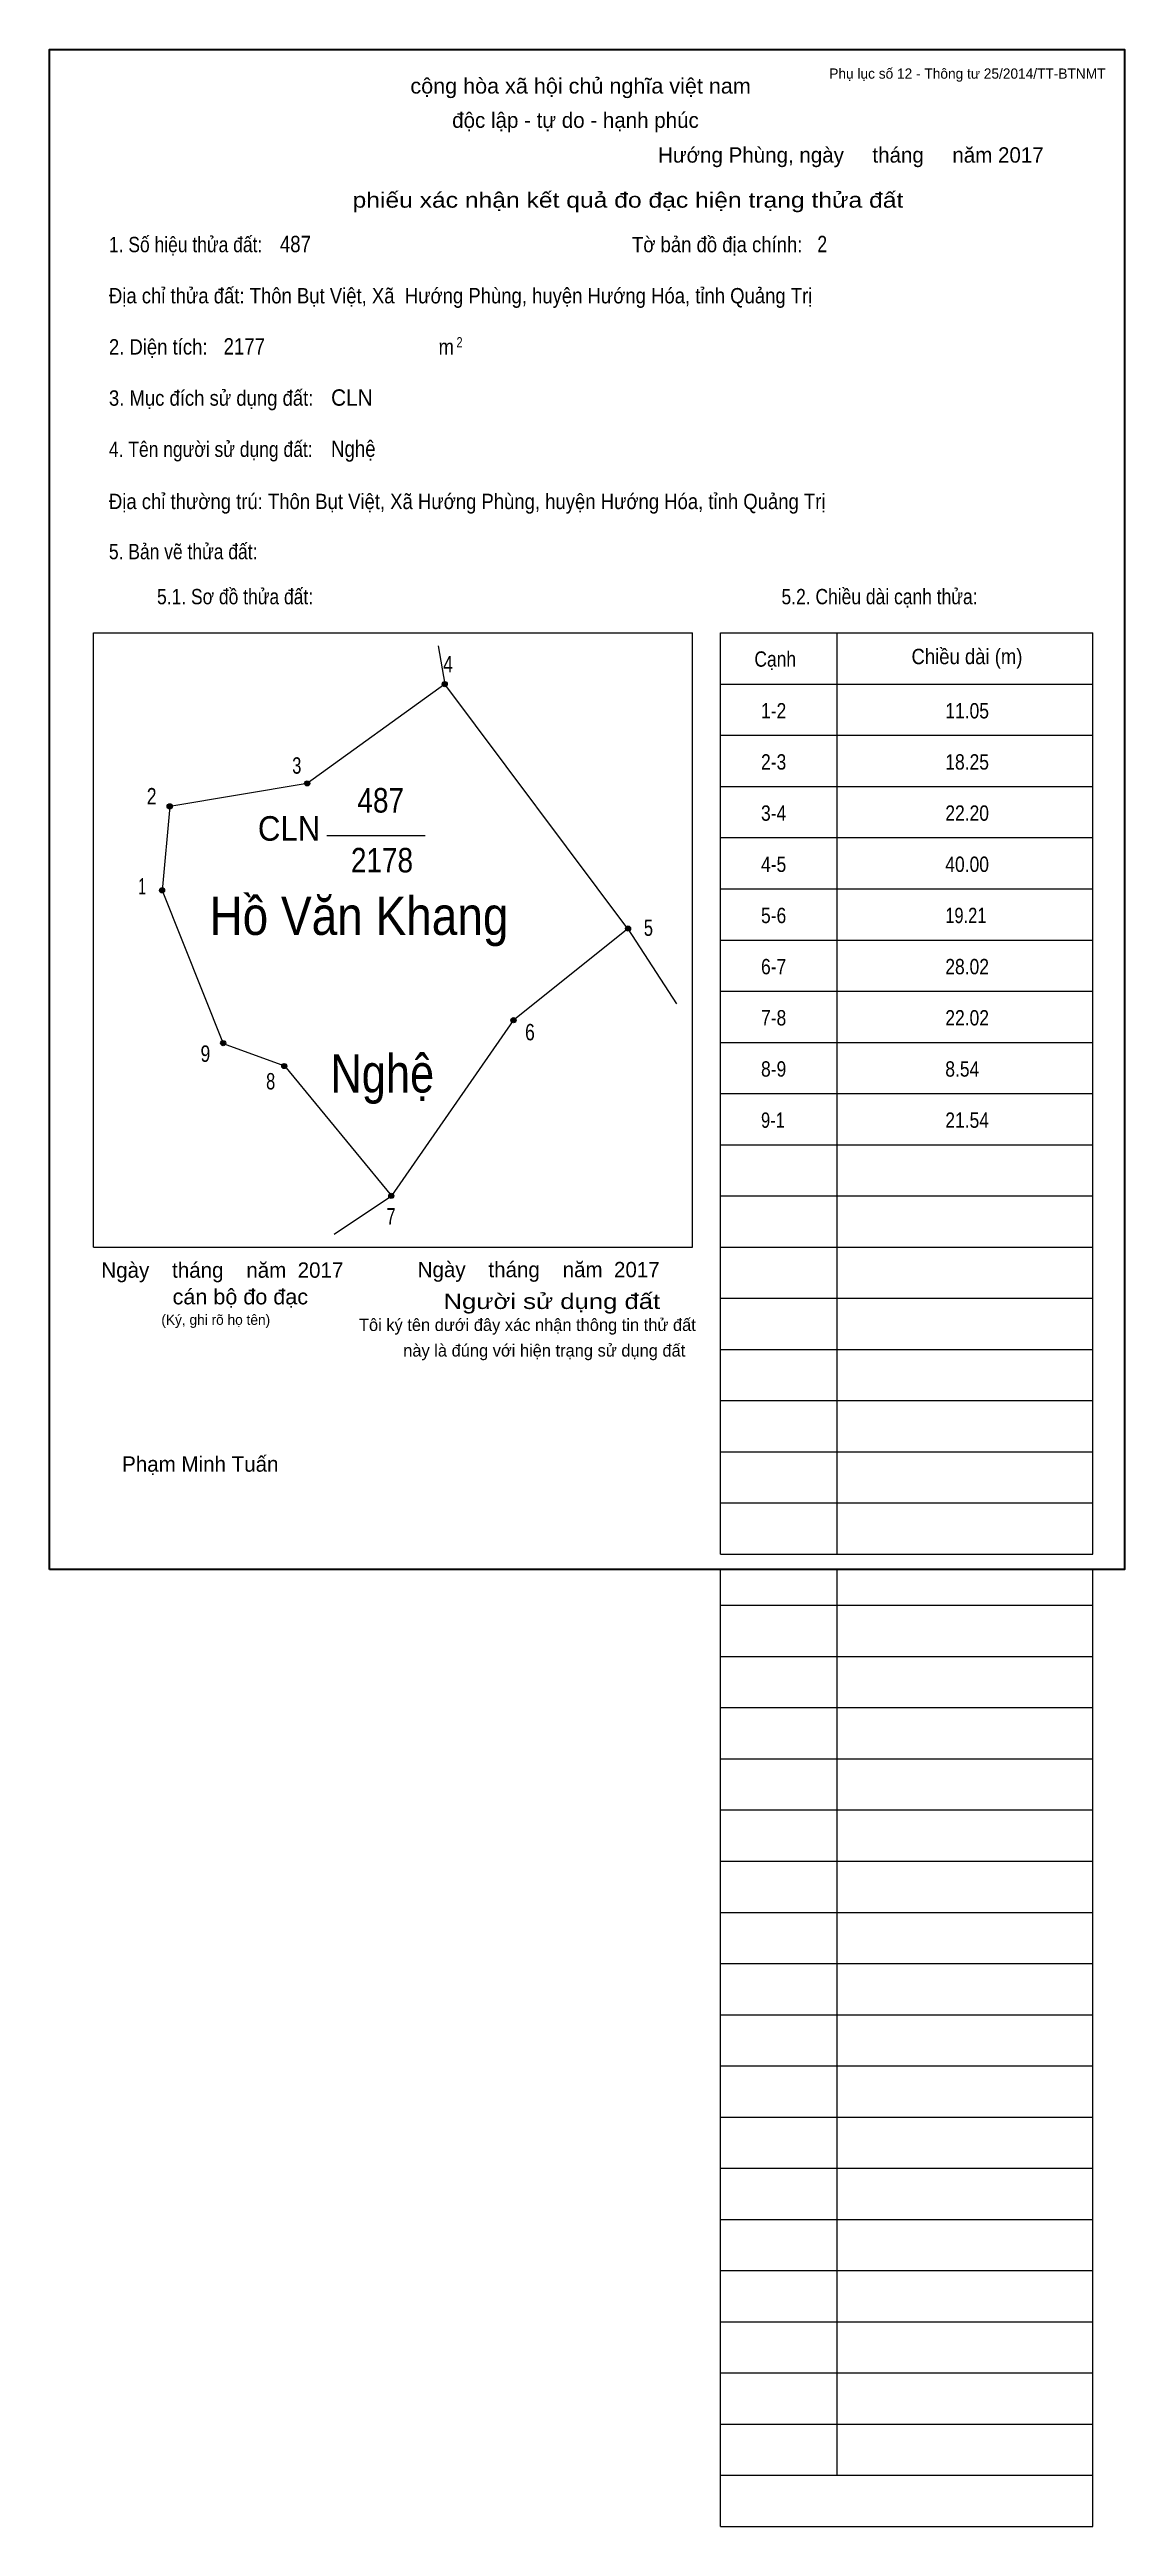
# Model space of a CAD drawing. Header units: centimetres. Extents: x 0 to 21, y -18.7 to 29.7.
import ezdxf
from ezdxf.enums import TextEntityAlignment as Align

# ---------------------------------------------------------------- set-up
doc = ezdxf.new("R2010")
doc.units = ezdxf.units.CM
doc.header["$LTSCALE"] = 0.12
for name, color, linetype in [('2', 7, 'Continuous'), ('30', 7, 'Continuous'), ('34', 7, 'Continuous')]:
    doc.layers.add(name, color=color, linetype=linetype)
for name, color, linetype, lineweight in [('32', 7, 'Continuous', 13), ('33', 7, 'Continuous', 13), ('6', 7, 'Continuous', 13), ('63', 7, 'Continuous', 13)]:
    doc.layers.add(name, color=color, linetype=linetype, lineweight=lineweight)

msp = doc.modelspace()

# ---------------------------------------------------------------- hatches: boundary and pattern name
at = {"layer": '32'}
for points in [[(7.7701, 17.3, 1), (7.6701, 17.3, 1)], [(5.0836, 15.3597, 1), (4.9836, 15.3597, 1)], [(2.397, 14.9119, 1), (2.297, 14.9119, 1)], [(2.2478, 13.2701, 1), (2.1478, 13.2701, 1)], [(11.3522, 12.5239, 1), (11.2522, 12.5239, 1)], [(9.1134, 10.7328, 1), (9.0134, 10.7328, 1)], [(3.4418, 10.2851, 1), (3.3418, 10.2851, 1)], [(4.6358, 9.8373, 1), (4.5358, 9.8373, 1)], [(6.7254, 7.3, 1), (6.6254, 7.3, 1)]]:
    msp.add_hatch(color=256, dxfattribs=at).paths.add_polyline_path(points)

# ---------------------------------------------------------------- linework, layer by layer
for centre in [(7.7201, 17.3), (5.0336, 15.3597), (2.347, 14.9119), (2.1978, 13.2701), (11.3022, 12.5239), (9.0634, 10.7328), (3.3918, 10.2851), (4.5858, 9.8373), (6.6754, 7.3)]:
    msp.add_circle(centre, 0.05, dxfattribs=at)
at = {"layer": '33'}
msp.add_line((5.42, 14.34), (7.34, 14.34), dxfattribs=at)
at = {"layer": '6'}
for p, q in [((7.59, 18.05), (7.72, 17.3)), ((11.3, 12.52), (7.72, 17.3)), ((11.3, 12.52), (12.25, 11.05)), ((5.56, 6.55), (6.68, 7.3))]:
    msp.add_line(p, q, dxfattribs=at)
for points in [[(7.72, 17.3), (5.03, 15.36), (2.35, 14.91), (2.2, 13.27), (3.39, 10.28), (4.59, 9.84), (6.68, 7.3)], [(11.3, 12.52), (9.06, 10.73), (6.68, 7.3)]]:
    msp.add_lwpolyline(points, dxfattribs=at)
at = {"layer": '63'}
for p, q in [((0.86, 18.3), (12.56, 18.3)), ((0.86, 6.3), (0.86, 18.3)), ((12.56, 6.3), (12.56, 18.3)), ((13.11, 18.3), (20.38, 18.3)), ((13.11, 0.3), (13.11, 18.3)), ((15.39, 0.3), (15.39, 18.3)), ((20.38, 0.3), (20.38, 18.3)), ((13.11, 17.3), (20.38, 17.3)), ((13.11, 16.3), (20.38, 16.3)), ((13.11, 15.3), (20.38, 15.3)), ((13.11, 14.3), (20.38, 14.3)), ((13.11, 13.3), (20.38, 13.3)), ((13.11, 12.3), (20.38, 12.3)), ((13.11, 11.3), (20.38, 11.3)), ((13.11, 10.3), (20.38, 10.3)), ((13.11, 9.3), (20.38, 9.3)), ((13.11, 8.3), (20.38, 8.3)), ((13.11, 7.3), (20.38, 7.3)), ((0.86, 6.3), (12.56, 6.3)), ((13.11, 6.3), (20.38, 6.3)), ((13.11, 5.3), (20.38, 5.3)), ((13.11, 4.3), (20.38, 4.3)), ((13.11, 3.3), (20.38, 3.3)), ((13.11, 2.3), (20.38, 2.3)), ((13.11, 1.3), (20.38, 1.3)), ((13.11, 0.3), (20.38, 0.3)), ((13.11, -18.7), (13.11, 0)), ((15.39, -17.7), (15.39, 0)), ((20.38, -18.7), (20.38, 0)), ((13.11, -0.7), (20.38, -0.7)), ((13.11, -0.7), (20.38, -0.7)), ((13.11, -1.7), (20.38, -1.7)), ((13.11, -2.7), (20.38, -2.7)), ((13.11, -3.7), (20.38, -3.7)), ((13.11, -4.7), (20.38, -4.7)), ((13.11, -5.7), (20.38, -5.7)), ((13.11, -6.7), (20.38, -6.7)), ((13.11, -7.7), (20.38, -7.7)), ((13.11, -8.7), (20.38, -8.7)), ((13.11, -9.7), (20.38, -9.7)), ((13.11, -10.7), (20.38, -10.7)), ((13.11, -11.7), (20.38, -11.7)), ((13.11, -12.7), (20.38, -12.7)), ((13.11, -13.7), (20.38, -13.7)), ((13.11, -14.7), (20.38, -14.7)), ((13.11, -15.7), (20.38, -15.7)), ((13.11, -16.7), (20.38, -16.7)), ((13.11, -17.7), (20.38, -17.7)), ((13.11, -18.7), (20.38, -18.7))]:
    msp.add_line(p, q, dxfattribs=at)
at = {"layer": '63', "lineweight": 35}
msp.add_lwpolyline([(0, 0), (0, 29.7), (21, 29.7), (21, 0)], close=True, dxfattribs=at)

# ---------------------------------------------------------------- texts
at = {"layer": '2'}
for s, width, p in [('Hồ Văn Khang', 0.9, (6.045, 12.4)), ('Nghệ', 0.85, (6.5, 9.32))]:
    msp.add_text(s, height=0.7462, dxfattribs=dict(at, width=width)).set_placement(p, align=Align.CENTER)
at = {"layer": '30'}
for s, width, p in [('1-2', 0.85, (13.9, 16.63)), ('11.05', 0.85, (17.5, 16.63)), ('2-3', 0.85, (13.9, 15.63)), ('18.25', 0.85, (17.5, 15.63)), ('3-4', 0.85, (13.9, 14.63)), ('22.20', 0.85, (17.5, 14.63)), ('4-5', 0.85, (13.9, 13.63)), ('40.00', 0.85, (17.5, 13.63)), ('5-6', 0.85, (13.9, 12.63)), ('19.21', 0.8, (17.5, 12.63)), ('6-7', 0.85, (13.9, 11.63)), ('28.02', 0.85, (17.5, 11.63)), ('7-8', 0.85, (13.9, 10.63)), ('22.02', 0.85, (17.5, 10.63)), ('8-9', 0.85, (13.9, 9.63)), ('8.54', 0.85, (17.5, 9.63)), ('9-1', 0.8, (13.9, 8.63)), ('21.54', 0.85, (17.5, 8.63))]:
    msp.add_text(s, height=0.3, dxfattribs=dict(at, width=width)).set_placement(p)
at = {"layer": '32'}
for s, width, p in [('4', 0.8, (7.785, 17.53)), ('3', 0.75, (4.83, 15.55)), ('2', 0.8, (1.995, 14.95)), ('1', 0.65, (1.81, 13.19)), ('5', 0.75, (11.7, 12.38)), ('6', 0.8, (9.385, 10.34)), ('9', 0.8, (3.045, 9.92)), ('8', 0.75, (4.32, 9.38)), ('7', 0.75, (6.67, 6.74))]:
    msp.add_text(s, height=0.32, dxfattribs=dict(at, width=width)).set_placement(p, align=Align.CENTER)
at = {"layer": '33', "width": 0.85}
for s, p in [('487', (6.47, 14.79)), ('2178', (6.495, 13.62))]:
    msp.add_text(s, height=0.4799, dxfattribs=at).set_placement(p, align=Align.CENTER)
at = {"layer": '33', "width": 0.95}
msp.add_text('CLN', height=0.4799, dxfattribs=at).set_placement((5.29, 14.24), align=Align.RIGHT)
at = {"layer": '34'}
for s, width, p in [('487', 0.85, (4.5, 25.74)), ('2', 0.8, (15, 25.74)), ('2177', 0.85, (3.4, 23.74)), ('CLN', 0.95, (5.5, 22.74)), ('Nghệ', 0.85, (5.5, 21.74))]:
    msp.add_text(s, height=0.32, dxfattribs=dict(at, width=width)).set_placement(p)
at = {"layer": '63', "width": 1.05}
msp.add_text('cộng hòa xã hội chủ nghĩa việt nam', height=0.3, dxfattribs=at).set_placement((10.375, 28.84), align=Align.CENTER)
at = {"layer": '63'}
for s, height, p in [('Phụ lục số 12 - Thông tư 25/2014/TT-BTNMT', 0.2, (20.63, 29.13)), ('Ngày    tháng    năm  2017', 0.3, (5.74, 5.7)), ('Ngày    tháng    năm  2017', 0.3, (11.92, 5.71)), ('(Ký, ghi rõ họ tên)', 0.2, (4.31, 4.78))]:
    msp.add_text(s, height=height, dxfattribs=at).set_placement(p, align=Align.RIGHT)
for s, height, p in [('độc lập - tự do - hạnh phúc', 0.3, (10.275, 28.17)), ('Hướng Phùng, ngày     tháng     năm 2017', 0.3, (15.655, 27.49)), ('Tôi ký tên dưới đây xác nhận thông tin thử đất', 0.24, (9.335, 4.66)), ('này là đúng với hiện trạng sử dụng đất', 0.24, (9.665, 4.16)), ('Phạm Minh Tuấn', 0.3, (2.945, 1.91))]:
    msp.add_text(s, height=height, dxfattribs=at).set_placement(p, align=Align.CENTER)
for s, width, p in [('phiếu xác nhận kết quả đo đạc hiện trạng thửa đất', 1.2, (16.68, 26.61)), ('cán bộ đo đạc', 1.05, (5.05, 5.18)), ('Người sử dụng đất', 1.25, (11.93, 5.09))]:
    msp.add_text(s, height=0.3, dxfattribs=dict(at, width=width)).set_placement(p, align=Align.RIGHT)
for s, height, width, p in [('1. Số hiệu thửa đất:', 0.3, 0.85, (1.16, 25.74)), ('Tờ bản đồ địa chính:', 0.3, 0.9, (11.38, 25.74)), ('Địa chỉ thửa đất: Thôn Bụt Việt, Xã  Hướng Phùng, huyện Hướng Hóa, tỉnh Quảng Trị', 0.3, 0.9, (1.16, 24.74)), ('2. Diện tích:', 0.3, 0.9, (1.16, 23.74)), ('m', 0.3, 0.9, (7.6, 23.74)), ('2', 0.2, 0.8, (7.95, 23.88)), ('3. Mục đích sử dụng đất:', 0.3, 0.9, (1.16, 22.74)), ('4. Tên người sử dụng đất:', 0.3, 0.85, (1.16, 21.74)), ('Địa chỉ thường trú: Thôn Bụt Việt, Xã Hướng Phùng, huyện Hướng Hóa, tỉnh Quảng Trị', 0.3, 0.9, (1.16, 20.72)), ('5. Bản vẽ thửa đất:', 0.3, 0.85, (1.16, 19.74)), ('5.1. Sơ đồ thửa đất:', 0.3, 0.85, (2.1, 18.86)), ('5.2. Chiều dài cạnh thửa:', 0.3, 0.85, (14.3, 18.86)), ('Cạnh', 0.3, 0.85, (13.77, 17.64)), ('Chiều dài (m)', 0.3, 0.9, (16.84, 17.69))]:
    msp.add_text(s, height=height, dxfattribs=dict(at, width=width)).set_placement(p)

doc.saveas('drawing.dxf')
